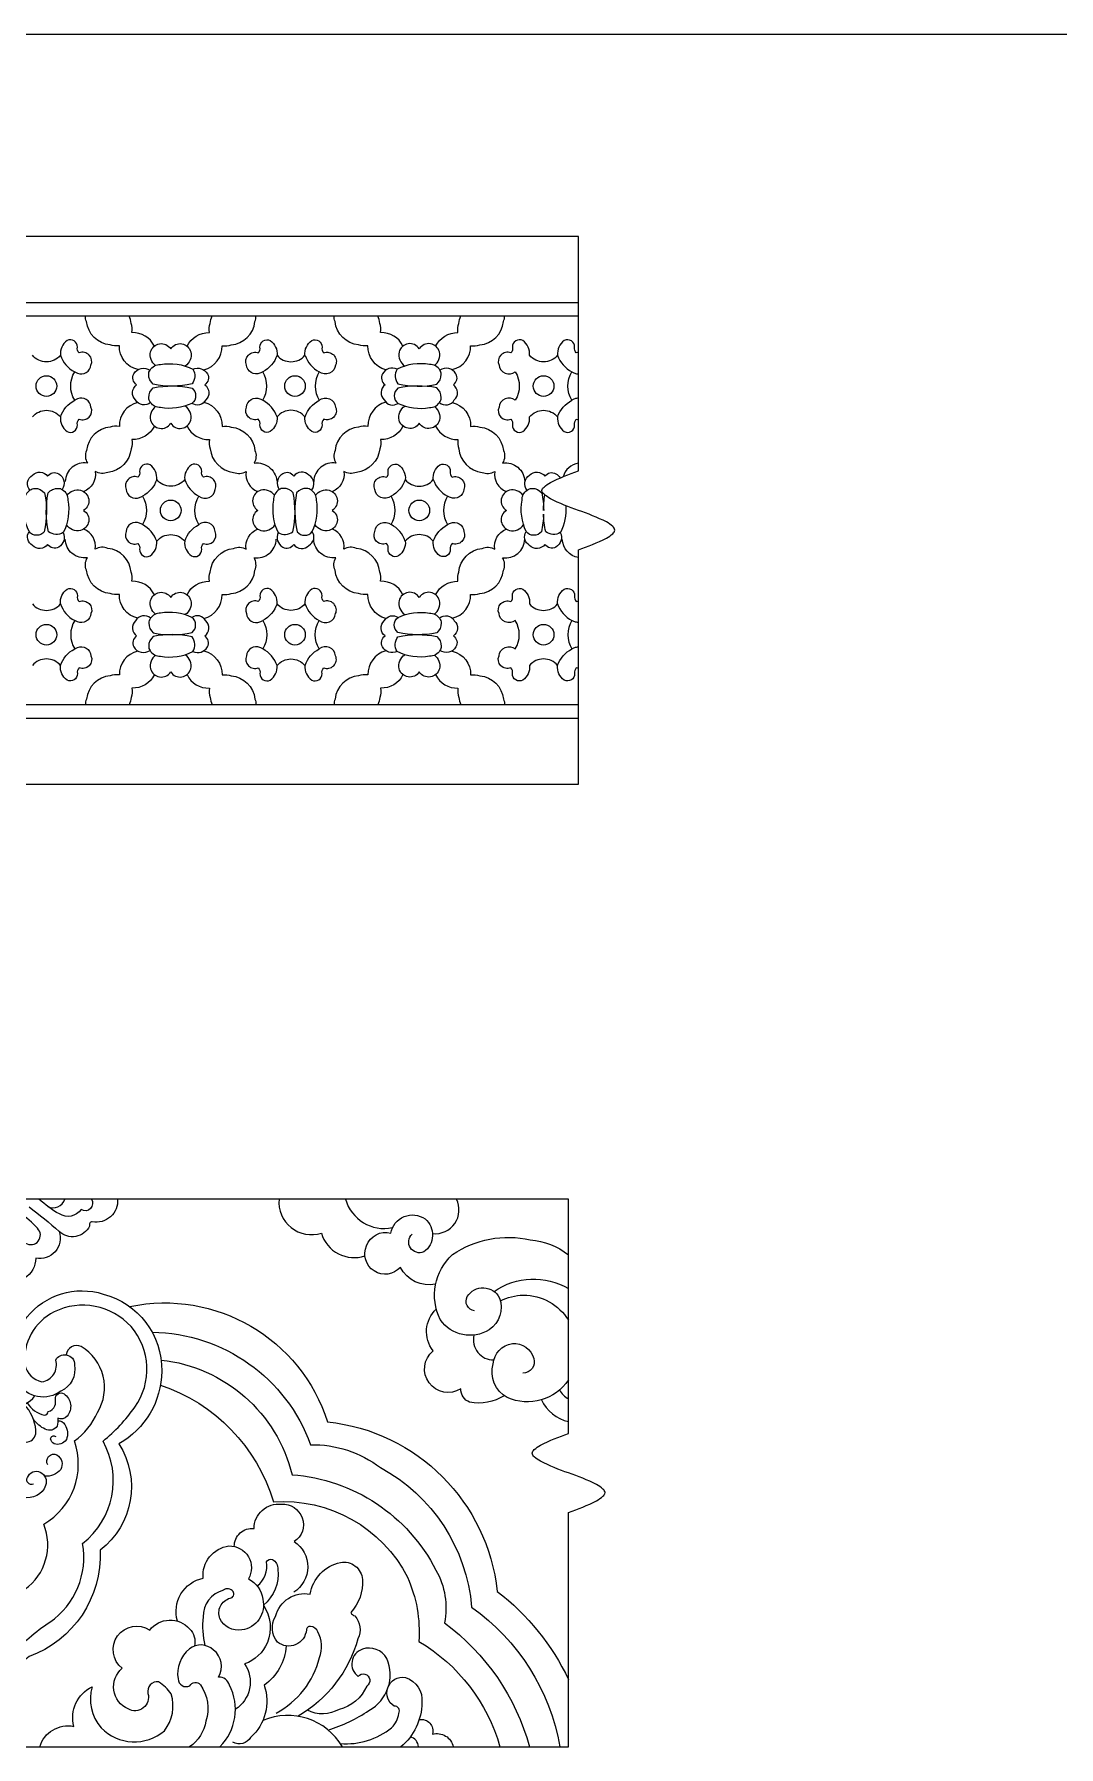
# Model space of a CAD drawing. Extents: x -66030 to 95157, y -13132 to 45879.
# Drawn here: x -27863 to -26928, y 4371 to 5934 of the extents above; entities that cross this region are included whole.
import ezdxf

# ---------------------------------------------------------------- set-up
doc = ezdxf.new("R2010")
doc.units = 0
doc.header["$LTSCALE"] = 100
doc.header["$MEASUREMENT"] = 0
doc.layers.add('3', color=11, linetype='CONTINUOUS')
doc.layers.add('4', color=121, linetype='CONTINUOUS')

# ---------------------------------------------------------------- blocks, each defined once
blk = doc.blocks.new('A$C760A46C3')
at = {"layer": '3'}
for points in [[(2450, 0), (2450, 214, 0.033865), (2475.6, 224.6, 0.043189), (2481.4, 228.7, 0.176583), (2483.3, 232, 0.176583), (2481.4, 235.3, 0.043189), (2475.6, 239.4, 0.033865), (2450, 250, -0.033865), (2424.4, 260.6, -0.043189), (2418.6, 264.7, -0.176583), (2416.7, 268, -0.176583), (2418.6, 271.3, -0.043189), (2424.4, 275.4, -0.033865), (2450, 286), (2450, 500)], [(2450, 439.6), (1259.9, 439.6, -0.076541), (1202.2, 374.8, -0.26853), (1228.8, 366.1, -0.078305), (1262.4, 308.6, 0.13166), (1287.3, 268.1, 0.165252), (1306.5, 250, 0.174567), (1287.3, 231.9, 0.13166), (1262.4, 191.4, -0.078305), (1228.8, 133.9, -0.26853), (1202.2, 125.2, -0.076541), (1259.9, 60.4), (2450, 60.4)], [(2450, 72.5), (1267.5, 72.5, 0.121395), (1224.6, 120.4, 0.075432), (1241, 122.9, 0.06988), (1277.9, 194.1, -0.297509), (1344.4, 250, -0.296112), (1277.9, 305.9, 0.06988), (1241, 377.1, 0.075432), (1224.6, 379.6, 0.121395), (1267.5, 427.5), (2450, 427.5)], [(2047.6, 378.6, -0.366506), (2030.8, 400.3, -0.120398), (2022.3, 401, -0.353954), (2000.8, 422.3, -0.106583), (1999.8, 427.5, -0.106583)], [(2062.8, 400, 0.294224), (2042.3, 412.3, 0.120398), (2041.6, 420.7, 0.073109), (2039.9, 427.5, 0.073109)], [(2092.6, 400, -0.294224), (2113, 412.3, -0.120398), (2113.8, 420.7, -0.073109), (2115.5, 427.5, -0.073109)], [(2108.1, 378.3, 0.349345), (2124.6, 400.3, 0.120398), (2133, 401, 0.353954), (2154.6, 422.3, 0.106583), (2155.6, 427.5, 0.106583)], [(2274.2, 378.3, -0.349345), (2257.8, 400.3, -0.120398), (2249.3, 401, -0.353954), (2227.8, 422.3, -0.106583), (2226.8, 427.5, -0.106583)], [(2289.8, 400, 0.294224), (2269.3, 412.3, 0.120398), (2268.6, 420.7, 0.073109), (2266.9, 427.5, 0.073109)], [(2319.6, 400, -0.294224), (2340, 412.3, -0.120398), (2340.8, 420.7, -0.073109), (2342.5, 427.5, -0.073109)], [(2334.8, 378.6, 0.366506), (2351.6, 400.3, 0.120398), (2360, 401, 0.353954), (2381.6, 422.3, 0.106583), (2382.6, 427.5, 0.106583)], [(1951.4, 335.4, -0.465351), (1977, 335.4, 0.27252), (1983.1, 322, 0.587432), (1992.5, 328, -0.242452), (1994.1, 333.3, 0.671833), (2004.9, 344.3, 0.509967), (1992.6, 351.7, 0.026291), (1990, 350.5, -0.280631), (1990, 376.5, 0.026291), (1992.6, 375.3, 0.509967), (2004.9, 382.7, 0.671833), (1994.1, 393.7, -0.242452), (1992.5, 399, 0.587432), (1983.1, 405, 0.27252), (1977, 391.6, -0.465351), (1951.4, 391.6, 0.27252)], [(1977, 391.6, 0.188688), (1990, 376.5, 0.168547)], [(2063.8, 382.3, -0.295731), (2059.3, 394.6, -0.656807), (2077.7, 397.5, -0.656807), (2096.1, 394.6, -0.317446), (2090.8, 381.8)], [(2174.8, 391.6, -0.188688), (2161.8, 376.5, -0.168547)], [(2200.4, 391.5, 0.186726), (2213.4, 376.5, 0.168547)], [(2318.6, 382.3, 0.295731), (2323.1, 394.6, 0.656807), (2304.7, 397.5, 0.656807), (2286.3, 394.6, 0.317446), (2291.6, 381.8)], [(2450, 394.2, 0.060676), (2448.1, 393.7, -0.242452), (2446.5, 399, 0.587432), (2437.1, 405, 0.27252), (2431, 391.6, -0.465351), (2405.4, 391.6, 0.27252), (2399.3, 405, 0.587432), (2389.8, 399, -0.242452), (2388.3, 393.7, 0.671833), (2377.5, 382.7, 0.596155), (2392.4, 376.5, -0.280631), (2392.4, 350.5, 0.596155), (2377.5, 344.3, 0.671833), (2388.3, 333.3, -0.242452), (2389.8, 328, 0.587432), (2399.3, 322, 0.27252), (2405.4, 335.4, -0.465351), (2431, 335.4, 0.27252), (2437.1, 322, 0.587432), (2446.5, 328, -0.242452), (2448.1, 333.3, 0.060676), (2450, 332.8)], [(2431, 391.6, 0.188688), (2444, 376.5, 0.168547)], [(2098, 378.8, -0.305806), (2097.2, 365.5, -0.104242), (2061.8, 365.1, -0.218116), (2057.6, 374.3, -0.183263), (2058.8, 377.9)], [(2284.4, 378.8, 0.305806), (2285.2, 365.5, 0.104242), (2320.6, 365.1, 0.218116), (2324.8, 374.3, 0.183263), (2323.6, 377.9)], [(2450, 352.4, 0.098586), (2446.6, 351.7, 0.026291), (2444, 350.5, -0.280631), (2444, 376.5, 0.026291), (2446.6, 375.3, 0.098586), (2450, 374.6, 0.098586)], [(2059.2, 348.5, -0.114906), (2057.6, 352.8, -0.217885), (2061.8, 361.9, -0.104242), (2097.2, 361.5, -0.484189), (2097.1, 347.7)], [(2323.2, 348.5, 0.114906), (2324.8, 352.8, 0.217885), (2320.6, 361.9, 0.104242), (2285.2, 361.5, 0.484189), (2285.3, 347.7)], [(1977, 335.4, -0.188688), (1990, 350.5, -0.168547)], [(2047.6, 348.4, 0.366506), (2030.8, 326.7, 0.120398), (2022.3, 326, 0.353954), (2000.8, 304.7, 0.240723), (2001.6, 293.2, 0.444665), (1981.3, 276.4)], [(2063.8, 344.7, 0.295731), (2059.3, 332.4, 0.656807), (2077.7, 329.5, 0.656807), (2096.1, 332.4, 0.317446), (2090.8, 345.2)], [(2108.1, 348.7, -0.349345), (2124.6, 326.7, -0.120398), (2133, 326, -0.353954), (2154.6, 304.7, -0.240723), (2153.8, 293.2, -0.446593), (2174.9, 274.7)], [(2174.8, 335.4, 0.188688), (2161.8, 350.5, 0.168547)], [(2200.4, 335.5, -0.186726), (2213.4, 350.5, -0.168547)], [(2274.2, 348.7, 0.349345), (2257.8, 326.7, 0.120398), (2249.3, 326, 0.353954), (2227.8, 304.7, 0.240723), (2228.6, 293.2, 0.444665), (2208.3, 276.4)], [(2318.6, 344.7, -0.295731), (2323.1, 332.4, -0.656807), (2304.7, 329.5, -0.656807), (2286.3, 332.4, -0.317446), (2291.6, 345.2)], [(2334.8, 348.4, -0.366506), (2351.6, 326.7, -0.120398), (2360, 326, -0.353954), (2381.6, 304.7, -0.240723), (2380.8, 293.2, -0.444665), (2401.1, 276.4)], [(2431, 335.4, -0.188688), (2444, 350.5, -0.168547)], [(2062.8, 327, -0.294224), (2042.3, 314.7, -0.120398), (2041.6, 306.3, -0.353954), (2020.3, 284.7, -0.240723), (2008.8, 285.5, -0.347146), (1998.3, 267.1, -0.347146)], [(2092.6, 327, 0.294224), (2113, 314.7, 0.120398), (2113.8, 306.3, 0.353954), (2135.1, 284.7, 0.240723), (2146.6, 285.5, 0.347146), (2157.1, 267.1, 0.347146)], [(2289.8, 327, -0.294224), (2269.3, 314.7, -0.120398), (2268.6, 306.3, -0.353954), (2247.3, 284.7, -0.240723), (2235.8, 285.5, -0.347146), (2225.3, 267.1, -0.347146)], [(2319.6, 327, 0.294224), (2340, 314.7, 0.120398), (2340.8, 306.3, 0.353954), (2362.1, 284.7, 0.240723), (2373.6, 285.5, 0.347146), (2384.1, 267.1, 0.347146)], [(2438.4, 254.3, -0.136764), (2433.6, 229.8, -0.004875), (2433.5, 229.7, -0.393634), (2429.4, 216.5, -0.387326), (2419.3, 218.9, -0.480695), (2405.5, 218, -0.446848), (2402.4, 230.6, -0.1603), (2398.6, 259.3, -0.266922), (2403.2, 268.5, -0.488574), (2405.5, 282, -0.480695), (2419.3, 281.1, -0.387326), (2429.4, 283.5, -0.139258), (2433.3, 279.6)], [(2450, 293.1, 0.284948), (2436, 280.7, 0.284948)], [(1949.2, 268.5, -0.114906), (1953.5, 270.1, -0.217885), (1962.6, 265.9, -0.104242), (1962.2, 230.5, -0.484189), (1948.4, 230.6)], [(1979.5, 229.7, -0.305806), (1966.2, 230.5, -0.104242), (1965.7, 265.9, -0.218116), (1975, 270.1, -0.183263), (1978.6, 268.9)], [(1983, 263.9, -0.295731), (1995.3, 268.4, -0.656807), (1998.2, 250, -0.656807), (1995.3, 231.6, -0.317446), (1982.5, 236.9, -0.317446)], [(2064.9, 278.1, -0.188688), (2051.9, 263, -0.168547)], [(2090.5, 278, 0.186726), (2103.5, 263, 0.168547)], [(2172.4, 263.9, 0.295731), (2160.1, 268.4, 0.656807), (2157.2, 250, 0.656807), (2160.1, 231.6, 0.317446), (2172.9, 236.9, 0.317446)], [(2175.9, 229.7, 0.305806), (2189.2, 230.5, 0.104242), (2189.6, 265.9, 0.218116), (2180.4, 270.1, 0.183263), (2176.8, 268.9)], [(2206.2, 268.5, 0.114906), (2201.9, 270.1, 0.217885), (2192.7, 265.9, 0.104242), (2193.2, 230.5, 0.484189), (2207, 230.6)], [(2210, 263.9, -0.295731), (2222.3, 268.4, -0.656807), (2225.2, 250, -0.656807), (2222.3, 231.6, -0.317446), (2209.5, 236.9, -0.317446)], [(2291.9, 278, -0.186726), (2278.9, 263, -0.168547)], [(2317.5, 278.1, 0.188688), (2330.5, 263, 0.168547)], [(2399.4, 263.9, 0.295731), (2387.1, 268.4, 0.656807), (2384.2, 250, 0.656807), (2387.1, 231.6, 0.317446), (2399.9, 236.9, 0.317446)], [(2403.2, 268.5, -0.114906), (2407.5, 270.1, -0.217885), (2416.6, 265.9, -0.046705), (2418.3, 250, -0.046705)], [(2418.1, 250, -0.041078), (2419.4, 264, -0.041078)], [(2438.4, 254.3, -0.023064), (2438.6, 250)], [(2064.9, 221.9, 0.188688), (2051.9, 237, 0.168547)], [(2090.5, 222, -0.186726), (2103.5, 237, -0.168547)], [(2291.9, 222, 0.186726), (2278.9, 237, 0.168547)], [(2317.5, 221.9, -0.188688), (2330.5, 237, -0.168547)], [(2418.2, 246.6, -0.047298), (2416.2, 230.5, -0.484189), (2402.4, 230.6)], [(2433.5, 229.7, -0.305806), (2420.2, 230.5, -0.047468), (2418.1, 246.6, -0.047468)], [(2047.6, 151.6, -0.366506), (2030.8, 173.3, -0.120398), (2022.3, 174, -0.353954), (2000.8, 195.3, -0.240723), (2001.6, 206.8, -0.444665), (1981.3, 223.6)], [(2062.8, 173, 0.294224), (2042.3, 185.3, 0.120398), (2041.6, 193.7, 0.353954), (2020.3, 215.3, 0.240723), (2008.8, 214.5, 0.347146), (1998.3, 232.9, 0.347146)], [(2092.6, 173, -0.294224), (2113, 185.3, -0.120398), (2113.8, 193.7, -0.353954), (2135.1, 215.3, -0.240723), (2146.6, 214.5, -0.347146), (2157.1, 232.9, -0.347146)], [(2108.1, 151.3, 0.349345), (2124.6, 173.3, 0.120398), (2133, 174, 0.353954), (2154.6, 195.3, 0.240723), (2153.8, 206.8, 0.444665), (2174.1, 223.6)], [(2274.2, 151.3, -0.349345), (2257.8, 173.3, -0.120398), (2249.3, 174, -0.353954), (2227.8, 195.3, -0.240723), (2228.6, 206.8, -0.444665), (2208.3, 223.6)], [(2289.8, 173, 0.294224), (2269.3, 185.3, 0.120398), (2268.6, 193.7, 0.353954), (2247.3, 215.3, 0.240723), (2235.8, 214.5, 0.347146), (2225.3, 232.9, 0.347146)], [(2319.6, 173, -0.294224), (2340, 185.3, -0.120398), (2340.8, 193.7, -0.353954), (2362.1, 215.3, -0.240723), (2373.6, 214.5, -0.347146), (2384.1, 232.9, -0.347146)], [(2334.8, 151.6, 0.366506), (2351.6, 173.3, 0.120398), (2360, 174, 0.353954), (2381.6, 195.3, 0.240723), (2380.8, 206.8, 0.444665), (2401.1, 223.6)], [(2450, 206.9, -0.353058), (2435.3, 223.6)], [(1951.4, 164.6, 0.465351), (1977, 164.6, -0.27252), (1983.1, 178, -0.587432), (1992.5, 172, 0.242452), (1994.1, 166.7, -0.671833), (2004.9, 155.7, -0.509967), (1992.6, 148.3, -0.026291), (1990, 149.5, 0.280631), (1990, 123.5, -0.026291), (1992.6, 124.7, -0.509967), (2004.9, 117.3, -0.671833), (1994.1, 106.3, 0.242452), (1992.5, 101, -0.587432), (1983.1, 95, -0.27252), (1977, 108.4, 0.465351), (1951.4, 108.4, -0.27252)], [(2063.8, 155.3, -0.295731), (2059.3, 167.6, -0.656807), (2077.7, 170.5, -0.656807), (2096.1, 167.6, -0.317446), (2090.8, 154.8)], [(2318.6, 155.3, 0.295731), (2323.1, 167.6, 0.656807), (2304.7, 170.5, 0.656807), (2286.3, 167.6, 0.317446), (2291.6, 154.8)], [(2450, 105.8, -0.060676), (2448.1, 106.3, 0.242452), (2446.5, 101, -0.587432), (2437.1, 95, -0.27252), (2431, 108.4, 0.465351), (2405.4, 108.4, -0.27252), (2399.3, 95, -0.587432), (2389.8, 101, 0.242452), (2388.3, 106.3, -0.671833), (2377.5, 117.3, -0.596155), (2392.4, 123.5, 0.280631), (2392.4, 149.5, -0.596155), (2377.5, 155.7, -0.671833), (2388.3, 166.7, 0.242452), (2389.8, 172, -0.587432), (2399.3, 178, -0.27252), (2405.4, 164.6, 0.465351), (2431, 164.6, -0.27252), (2437.1, 178, -0.587432), (2446.5, 172, 0.242452), (2448.1, 166.7, -0.060676), (2450, 167.2, -0.060676)], [(1977, 164.6, 0.188688), (1990, 149.5, 0.168547)], [(2174.8, 164.6, -0.188688), (2161.8, 149.5, -0.168547)], [(2200.4, 164.5, 0.186726), (2213.4, 149.5, 0.168547)], [(2431, 164.6, 0.188688), (2444, 149.5, 0.168547)], [(2059.2, 151.5, 0.114906), (2057.6, 147.2, 0.217885), (2061.8, 138.1, 0.104242), (2097.2, 138.5, 0.484189), (2097.1, 152.3)], [(2323.2, 151.5, -0.114906), (2324.8, 147.2, -0.217885), (2320.6, 138.1, -0.104242), (2285.2, 138.5, -0.484189), (2285.3, 152.3)], [(2450, 147.6, -0.098586), (2446.6, 148.3, -0.026291), (2444, 149.5, 0.280631), (2444, 123.5, -0.026291), (2446.6, 124.7, -0.098586), (2450, 125.4)], [(2098, 121.2, 0.305806), (2097.2, 134.5, 0.104242), (2061.8, 134.9, 0.218116), (2057.6, 125.7, 0.183263), (2058.8, 122.1)], [(2284.4, 121.2, -0.305806), (2285.2, 134.5, -0.104242), (2320.6, 134.9, -0.218116), (2324.8, 125.7, -0.183263), (2323.6, 122.1)], [(1977, 108.4, -0.188688), (1990, 123.5, -0.168547)], [(2047.6, 121.4, 0.366506), (2030.8, 99.7, 0.120398), (2022.3, 99, 0.353954), (2000.8, 77.7, 0.106583), (1999.8, 72.5, 0.106583)], [(2063.8, 117.7, 0.295731), (2059.3, 105.4, 0.656807), (2077.7, 102.5, 0.656807), (2096.1, 105.4, 0.317446), (2090.8, 118.2)], [(2108.1, 121.7, -0.349345), (2124.6, 99.7, -0.120398), (2133, 99, -0.353954), (2154.6, 77.7, -0.106583), (2155.6, 72.5, -0.106583)], [(2174.8, 108.4, 0.188688), (2161.8, 123.5, 0.168547)], [(2200.4, 108.5, -0.186726), (2213.4, 123.5, -0.168547)], [(2274.2, 121.7, 0.349345), (2257.8, 99.7, 0.120398), (2249.3, 99, 0.353954), (2227.8, 77.7, 0.106583), (2226.8, 72.5, 0.106583)], [(2318.6, 117.7, -0.295731), (2323.1, 105.4, -0.656807), (2304.7, 102.5, -0.656807), (2286.3, 105.4, -0.317446), (2291.6, 118.2)], [(2334.8, 121.4, -0.366506), (2351.6, 99.7, -0.120398), (2360, 99, -0.353954), (2381.6, 77.7, -0.106583), (2382.6, 72.5, -0.106583)], [(2431, 108.4, -0.188688), (2444, 123.5, -0.168547)], [(2062.8, 100, -0.294224), (2042.3, 87.7, -0.120398), (2041.6, 79.3, -0.073109), (2039.9, 72.5, -0.073109)], [(2092.6, 100, 0.294224), (2113, 87.7, 0.120398), (2113.8, 79.3, 0.073109), (2115.5, 72.5, 0.073109)], [(2289.8, 100, -0.294224), (2269.3, 87.7, -0.120398), (2268.6, 79.3, -0.073109), (2266.9, 72.5, -0.073109)], [(2319.6, 100, 0.294224), (2340, 87.7, 0.120398), (2340.8, 79.3, 0.073109), (2342.5, 72.5, 0.073109)]]:
    blk.add_lwpolyline(points, format="xyb", dxfattribs=at)
for points in [[(2213.4, 350.5, -0.596155), (2228.3, 344.3, -0.671833), (2217.4, 333.3, 0.242452), (2215.9, 328, -0.587432), (2206.5, 322, -0.27252), (2200.3, 335.4, 0.465351), (2174.8, 335.4, -0.27252), (2168.6, 322, -0.587432), (2159.2, 328, 0.242452), (2157.7, 333.3, -0.671833), (2146.9, 344.3, -0.509967), (2159.2, 351.7, -0.026291), (2161.8, 350.5, 0.280631), (2161.8, 376.5, -0.026291), (2159.2, 375.3, -0.509967), (2146.9, 382.7, -0.671833), (2157.7, 393.7, 0.242452), (2159.2, 399, -0.587432), (2168.6, 405, -0.27252), (2174.8, 391.6, 0.465351), (2200.3, 391.6, -0.27252), (2206.5, 405, -0.587432), (2215.9, 399, 0.242452), (2217.4, 393.7, -0.671833), (2228.3, 382.7, -0.596155), (2213.4, 376.5, 0.280631)], [(2059.2, 348.5, -0.488574), (2045.7, 350.8, -0.480695), (2046.6, 364.6, -0.387326), (2044.1, 374.7, -0.441528), (2058.8, 377.9, -0.285321), (2068.4, 383.1, -0.16487), (2097.9, 378.9, -0.004875), (2098, 378.8, -0.393634), (2111.2, 374.7, -0.387326), (2108.8, 364.6, -0.480695), (2109.7, 350.8, -0.446848), (2097.1, 347.7, -0.1603), (2068.4, 343.9, -0.266922)], [(2323.2, 348.5, 0.488574), (2336.7, 350.8, 0.480695), (2335.8, 364.6, 0.387326), (2338.2, 374.7, 0.441528), (2323.6, 377.9, 0.285321), (2314, 383.1, 0.16487), (2284.5, 378.9, 0.004875), (2284.4, 378.8, 0.393634), (2271.1, 374.7, 0.387326), (2273.6, 364.6, 0.480695), (2272.7, 350.8, 0.446848), (2285.3, 347.7, 0.1603), (2314, 343.9, 0.266922)], [(1949.2, 268.5, -0.488574), (1951.5, 282, -0.480695), (1965.3, 281.1, -0.387326), (1975.4, 283.5, -0.441528), (1978.6, 268.9, -0.285321), (1983.8, 259.3, -0.16487), (1979.6, 229.8, -0.004875), (1979.5, 229.7, -0.393634), (1975.4, 216.5, -0.387326), (1965.3, 218.9, -0.480695), (1951.5, 218, -0.446848), (1948.4, 230.6, -0.1603), (1944.6, 259.3, -0.266922)], [(2103.5, 263, 0.596155), (2118.4, 269.2, 0.671833), (2107.6, 280.2, -0.242452), (2106, 285.5, 0.587432), (2096.6, 291.5, 0.27252), (2090.5, 278.1, -0.465351), (2064.9, 278.1, 0.27252), (2058.8, 291.5, 0.587432), (2049.3, 285.5, -0.242452), (2047.8, 280.2, 0.671833), (2037, 269.2, 0.509967), (2049.3, 261.8, 0.026291), (2051.9, 263, -0.280631), (2051.9, 237, 0.026291), (2049.3, 238.2, 0.509967), (2037, 230.8, 0.671833), (2047.8, 219.8, -0.242452), (2049.3, 214.5, 0.587432), (2058.8, 208.5, 0.27252), (2064.9, 221.9, -0.465351), (2090.5, 221.9, 0.27252), (2096.6, 208.5, 0.587432), (2106, 214.5, -0.242452), (2107.6, 219.8, 0.671833), (2118.4, 230.8, 0.596155), (2103.5, 237, -0.280631)], [(2206.2, 268.5, 0.488574), (2203.9, 282, 0.480695), (2190.1, 281.1, 0.387326), (2180, 283.5, 0.441528), (2176.8, 268.9, 0.285321), (2171.6, 259.3, 0.16487), (2175.8, 229.8, 0.004875), (2175.9, 229.7, 0.393634), (2180, 216.5, 0.387326), (2190.1, 218.9, 0.480695), (2203.9, 218, 0.446848), (2207, 230.6, 0.1603), (2210.8, 259.3, 0.266922)], [(2278.9, 263, -0.596155), (2264, 269.2, -0.671833), (2274.8, 280.2, 0.242452), (2276.3, 285.5, -0.587432), (2285.8, 291.5, -0.27252), (2291.9, 278.1, 0.465351), (2317.5, 278.1, -0.27252), (2323.6, 291.5, -0.587432), (2333, 285.5, 0.242452), (2334.6, 280.2, -0.671833), (2345.4, 269.2, -0.509967), (2333.1, 261.8, -0.026291), (2330.5, 263, 0.280631), (2330.5, 237, -0.026291), (2333.1, 238.2, -0.509967), (2345.4, 230.8, -0.671833), (2334.6, 219.8, 0.242452), (2333, 214.5, -0.587432), (2323.6, 208.5, -0.27252), (2317.5, 221.9, 0.465351), (2291.9, 221.9, -0.27252), (2285.8, 208.5, -0.587432), (2276.3, 214.5, 0.242452), (2274.8, 219.8, -0.671833), (2264, 230.8, -0.596155), (2278.9, 237, 0.280631)], [(2213.4, 149.5, 0.596155), (2228.3, 155.7, 0.671833), (2217.4, 166.7, -0.242452), (2215.9, 172, 0.587432), (2206.5, 178, 0.27252), (2200.3, 164.6, -0.465351), (2174.8, 164.6, 0.27252), (2168.6, 178, 0.587432), (2159.2, 172, -0.242452), (2157.7, 166.7, 0.671833), (2146.9, 155.7, 0.509967), (2159.2, 148.3, 0.026291), (2161.8, 149.5, -0.280631), (2161.8, 123.5, 0.026291), (2159.2, 124.7, 0.509967), (2146.9, 117.3, 0.671833), (2157.7, 106.3, -0.242452), (2159.2, 101, 0.587432), (2168.6, 95, 0.27252), (2174.8, 108.4, -0.465351), (2200.3, 108.4, 0.27252), (2206.5, 95, 0.587432), (2215.9, 101, -0.242452), (2217.4, 106.3, 0.671833), (2228.3, 117.3, 0.596155), (2213.4, 123.5, -0.280631)], [(2059.2, 151.5, 0.488574), (2045.7, 149.2, 0.480695), (2046.6, 135.4, 0.387326), (2044.1, 125.3, 0.441528), (2058.8, 122.1, 0.285321), (2068.4, 116.9, 0.16487), (2097.9, 121.1, 0.004875), (2098, 121.2, 0.393634), (2111.2, 125.3, 0.387326), (2108.8, 135.4, 0.480695), (2109.7, 149.2, 0.446848), (2097.1, 152.3, 0.1603), (2068.4, 156.1, 0.266922)], [(2323.2, 151.5, -0.488574), (2336.7, 149.2, -0.480695), (2335.8, 135.4, -0.387326), (2338.2, 125.3, -0.441528), (2323.6, 122.1, -0.285321), (2314, 116.9, -0.16487), (2284.5, 121.1, -0.004875), (2284.4, 121.2, -0.393634), (2271.1, 125.3, -0.387326), (2273.6, 135.4, -0.480695), (2272.7, 149.2, -0.446848), (2285.3, 152.3, -0.1603), (2314, 156.1, -0.266922)]]:
    blk.add_lwpolyline(points, format="xyb", close=True, dxfattribs=at)
for centre in [(1964.2, 363.5), (2191.2, 363.5), (2418.2, 363.5), (2077.7, 250), (2304.7, 250), (1964.2, 136.5), (2191.2, 136.5), (2418.2, 136.5)]:
    blk.add_circle(centre, 9.43, dxfattribs=at)
at = {"layer": '4'}
blk.add_lwpolyline([(2450, 500), (0, 500), (0, 0), (2450, 0)], dxfattribs=at)
blk = doc.blocks.new('A$C24CC0128')
at = {"layer": '3'}
for points in [[(1957.3, 492.9, -0.029785), (1984.8, 470.4, -0.591894), (1963.4, 446.2, -0.563642), (1932.1, 427, -0.414331), (1918.9, 443.4, -0.485082), (1887.2, 458.3, -0.039196), (1925.4, 492, -0.039196)], [(2014.4, 500, -0.795876), (2004.9, 490.4, -0.393708), (1985, 486.5, -0.06485), (1966.4, 500, -0.06485)], [(2038.2, 500, -0.498306), (2015.1, 479.3, 0.514909), (2012.6, 475.4, -0.504661), (1984.8, 470.4, -0.504661)], [(2328.6, 422.2, -0.328523), (2296.4, 437.6, -0.849585), (2265.5, 457.4, -0.391056), (2287.7, 468.9, -0.54993), (2319, 481.9, -0.492795), (2317.8, 451.8, -0.836309), (2307.1, 468.1)], [(2450, 0), (2450, 214, 0.033865), (2475.6, 224.6, 0.043189), (2481.4, 228.7, 0.176583), (2483.3, 232, 0.176583), (2481.4, 235.3, 0.043189), (2475.6, 239.4, 0.033865), (2450, 250, -0.033865), (2424.4, 260.6, -0.043189), (2418.6, 264.7, -0.176583), (2416.7, 268, -0.176583), (2418.6, 271.3, -0.043189), (2424.4, 275.4, -0.033865), (2450, 286), (2450, 500)], [(2364.2, 398.1, -0.532894), (2357.5, 411, -0.58614), (2387, 409.7, -0.337058), (2377.6, 380.7, -0.402916), (2332.9, 390, -0.336696), (2344.1, 449.4, -0.208263), (2415.1, 462.8, -0.144039), (2450, 449.2, -0.144039)], [(2382, 415.6, -0.294188), (2450, 418.4, -0.294188)], [(1991.3, 357.7, -0.40379), (1998.9, 348.6, -0.340706), (1986.4, 324.7, -0.433578), (1947, 331.9, -0.237881), (1955.3, 392.1, -0.309306), (2025.1, 413.3, -0.346927), (2078.5, 342.9, -0.268939), (2039.4, 276.6, -0.388169), (2022.3, 179.5, -0.327358), (1957.4, 82.3, 0.183586), (1940.8, 58, 0.183586), (1924.2, 82.3, -0.327358), (1859.4, 179.5, -0.388169), (1842.3, 276.6, -0.268939), (1803.2, 342.9, -0.346927), (1856.6, 413.3, -0.309306), (1926.4, 392.1, -0.237881), (1934.7, 331.9, -0.433578), (1895.3, 324.7, -0.340706), (1882.8, 348.6, -0.40379), (1890.4, 357.7)], [(2387.8, 407, -0.119574), (2408.7, 412.3, -0.262535), (2450, 389.4, -0.301893)], [(1890.4, 357.7, -0.343751), (1900, 353.1, 0.454845), (1912.6, 333.2, 0.28834), (1928.2, 348.5, 0.30797), (1901.5, 397, 0.335062), (1831.2, 383.6, 0.346074), (1827.8, 310, 0.066342), (1856.8, 279, 0.368909), (1875.4, 185.6, 0.291673), (1905.3, 113.8, -0.072404), (1940.8, 82.6, -0.072404), (1976.4, 113.8, 0.291673), (2006.3, 185.6, 0.368909), (2024.9, 279, 0.066342), (2053.9, 310, 0.346074), (2050.5, 383.6, 0.335062), (1980.2, 397, 0.30797), (1953.4, 348.5, 0.28834), (1969.1, 333.2, 0.454845), (1981.7, 353.1, -0.343751), (1991.3, 357.7)], [(2049.3, 401.9, -0.38431), (2230, 296.6, -0.353487), (2384.9, 141.8, -0.117979), (2450, 61.3, -0.117979)], [(2391.3, 320.5, -0.186853), (2359.7, 314.5, -0.296058), (2351.5, 326.8, -0.942596), (2326.3, 361.4, -0.386117), (2329.3, 399.7)], [(2069.8, 378.5, -0.312498), (2214.4, 275.8, -0.167273), (2278.2, 255, -0.252824), (2361.5, 127.5, -0.19645), (2442.2, 0)], [(1890.4, 357.7, 0.507127), (1876.7, 365.4, 0.416888), (1861.8, 305.3, 0.136845), (1883, 279.2, 0.361936), (1910.9, 203.3, 0.348116), (1928.1, 143.8, -0.129971), (1940.8, 127.2, -0.129971), (1953.6, 143.8, 0.348116), (1970.7, 203.3, 0.361936), (1998.7, 279.2, 0.136845), (2019.9, 305.3, 0.416888), (2005, 365.4, 0.507127), (1991.3, 357.7)], [(2450, 335.1, -0.36691), (2394, 318.8, -0.354035), (2381.2, 349.5, -0.348849), (2398.7, 368.2, -0.3533), (2418.4, 354.5, -0.479684), (2408.4, 341)], [(2078, 353.1, -0.315934), (2197.5, 248.3, -0.263081), (2328.9, 161.2, -0.181501), (2336.7, 113.1, -0.168654), (2414.3, 0)], [(2077.3, 330.2, -0.244277), (2180.5, 223.6, -0.301528), (2302.9, 154.7, -0.124013), (2313.3, 96.2, -0.192849), (2387.4, 0)], [(1955.6, 314, 0.199155), (1971.5, 302.6, 0.359537), (1974.7, 306.2, 0.307041), (1980.9, 311.3, 0.159511), (1981.4, 317.4, -0.646695), (1989.3, 322.1, -0.443), (1992.2, 301.9, -0.354771), (1983.6, 300, -0.086391), (1983, 292.8, -0.393421), (1972, 289.9, -0.111099), (1961.6, 298.6)], [(1940.8, 262.6, 0.423701), (1952.4, 276.8, -0.165765), (1957.6, 278.6, 0.357849), (1963.4, 289, 0.193172), (1952.7, 312.5, 0.193172)], [(1983.6, 297.6, -0.319411), (1990, 294.1, -0.247822), (1991.4, 280.4, -0.331895), (1980.2, 276.5, -0.171006), (1977, 281.1, -0.61533), (1981.7, 283.3, -0.61533)], [(1974.5, 257.3, -0.742291), (1982.8, 266.5, -0.388999), (1986.3, 253.1, -0.250234), (1971.7, 247.1, -0.250234)], [(1961.4, 239.9, -0.756376), (1956, 245.9, -0.439242), (1967.5, 250.8, -0.391265), (1972.4, 238.5, -0.386748), (1952.2, 227.9, -0.191252), (1944.4, 236.1, -0.191252)], [(2144.8, 182.8, -0.463818), (2162.8, 199.2, -0.446747), (2187.7, 221.4, -0.340936), (2206.7, 208.9, -0.371657), (2199.3, 187.4, -0.548854), (2199, 141)], [(2092.8, 114.8, -0.433563), (2116.3, 154, -0.402791), (2139.9, 183.3, -0.591888), (2157.6, 153.2, -0.261166), (2170.7, 134.7, -0.447877), (2151.6, 106.7, -0.33999), (2131.6, 117, -0.440555), (2140.9, 135.7, 0.560554), (2143.6, 141.7, 0.41821), (2134.8, 143, 0.342355), (2116.3, 118.5, 0.086624), (2117.9, 92.5)], [(2165.7, 146.8, 0.280057), (2174.1, 168.9, -0.334905), (2179.6, 171.1, -0.261417), (2184.6, 162, -0.25327), (2171.3, 129.2, -0.252518), (2175, 95.1, -0.212462), (2154.2, 75.7, -0.422976), (2145.8, 34.2, -0.422976)], [(2182.9, 30.8, 0.21527), (2222.5, 81.4, 0.217855), (2221.1, 104.9, 0.29259), (2214.3, 109.8, 0.441037), (2210.6, 106.8, -0.602533), (2184.3, 95.6, -0.332199), (2182.5, 119, -0.401341), (2214.1, 139.3, -0.312599), (2241.7, 168.3, -0.451354), (2261.7, 152.7, -0.210669), (2251.1, 122.6, 0.223164), (2254.9, 119.5, -0.30596), (2257.7, 98.5, -0.193107), (2203.2, 27.9, -0.193107)], [(1967.1, 0, -0.38548), (1998.3, 18.6, -0.359048), (2015, 54.8, 0.253154), (2023.1, 17.3, 0.396233), (2080.9, 14.7, 0.253593), (2087.1, 48.2, 0.098597), (2075.7, 59.3, 0.525155), (2065.9, 48.6, -0.676563), (2047.9, 34.5, -0.553935), (2042.4, 71.7, -0.963131), (2067.5, 106.5, -0.467918), (2103.9, 107.8, -0.243223), (2108.5, 92)], [(2131.6, 0, 0.326046), (2140.4, 56.3, 0.342312), (2130.4, 63.7, 0.387258), (2125.8, 88.3, 0.376883), (2103.8, 89.3, 0.267003), (2093.4, 62, 0.550881), (2104.1, 55.7, -0.496579), (2113.8, 56.7, -0.23673), (2118.8, 23.4, -0.20256), (2104, 0, -0.20256)], [(2192.2, 92.1, -0.223319), (2172, 56.2, -0.303707), (2159.7, 8.5, -0.405379), (2143.5, 4.1)], [(2230.6, 15.3, 0.071392), (2267.7, 33.1, 0.387828), (2284.1, 80.7, 0.355139), (2261.7, 89.1, 0.602987), (2257.8, 64.3, -1.182682), (2265.7, 55.4, -0.23607), (2240.4, 34.1, -0.251935), (2211.6, 33.3)], [(2241.7, 2.9, 0.191057), (2288.4, 17.4, 0.176856), (2294.9, 30.4, 0.63487), (2290.8, 37.1, -0.364976), (2285.1, 53.7, -0.402739), (2301.2, 63.1, -0.352611), (2316.1, 40.2, -0.220913), (2296.9, 0)], [(2313.7, 24.9, -0.5379), (2325.9, 11.6, -0.430553), (2344.6, 0)]]:
    blk.add_lwpolyline(points, format="xyb", dxfattribs=at)
for centre, radius, start, end in [((1912.1, 427.1), 70.3, 41.1202, 58.5511), ((1979.5, 503), 10.9, 241.8704, 343.9958), ((2215.4, 497.4), 29.9, 175.053, 287.3852), ((2281.5, 509.6), 36.4, 195.2137, 282.3454), ((2328.1, 490.3), 21.9, 264.0901, 26.379), ((1959, 467.1), 8.68, 236.7161, 45.9097), ((2254.1, 477.7), 31.1, 196.5792, 288.6542), ((2381.4, 371.5), 18.3, 166.296, 271.3434), ((1942.2, 336), 25.8, 215.4859, 322.5561), ((2458.1, 332.1), 36.2, 204.9715, 257.0089), ((2459.7, 335.7), 20.5, 208.7964, 241.644), ((2193.6, -29.2), 57.8, 30.2783, 113.1284), ((2303.8, -0.1), 9.08, 0.8564, 79.8217)]:
    blk.add_arc(centre, radius, start, end, dxfattribs=at)
at = {"layer": '4'}
blk.add_lwpolyline([(2450, 500), (0, 500), (0, 0), (2450, 0)], dxfattribs=at)

msp = doc.modelspace()

# ---------------------------------------------------------------- linework, layer by layer
at = {"layer": '3', "color": 2}
msp.add_line((-61048.5, 5934.5), (9054, 5934.5), dxfattribs=at)

# ---------------------------------------------------------------- block references
at = {"layer": '3'}
for name, p in [('A$C760A46C3', (-29816.2, 5249.8)), ('A$C24CC0128', (-29825.2, 4371))]:
    msp.add_blockref(name, p, dxfattribs=at)

doc.saveas('drawing.dxf')
